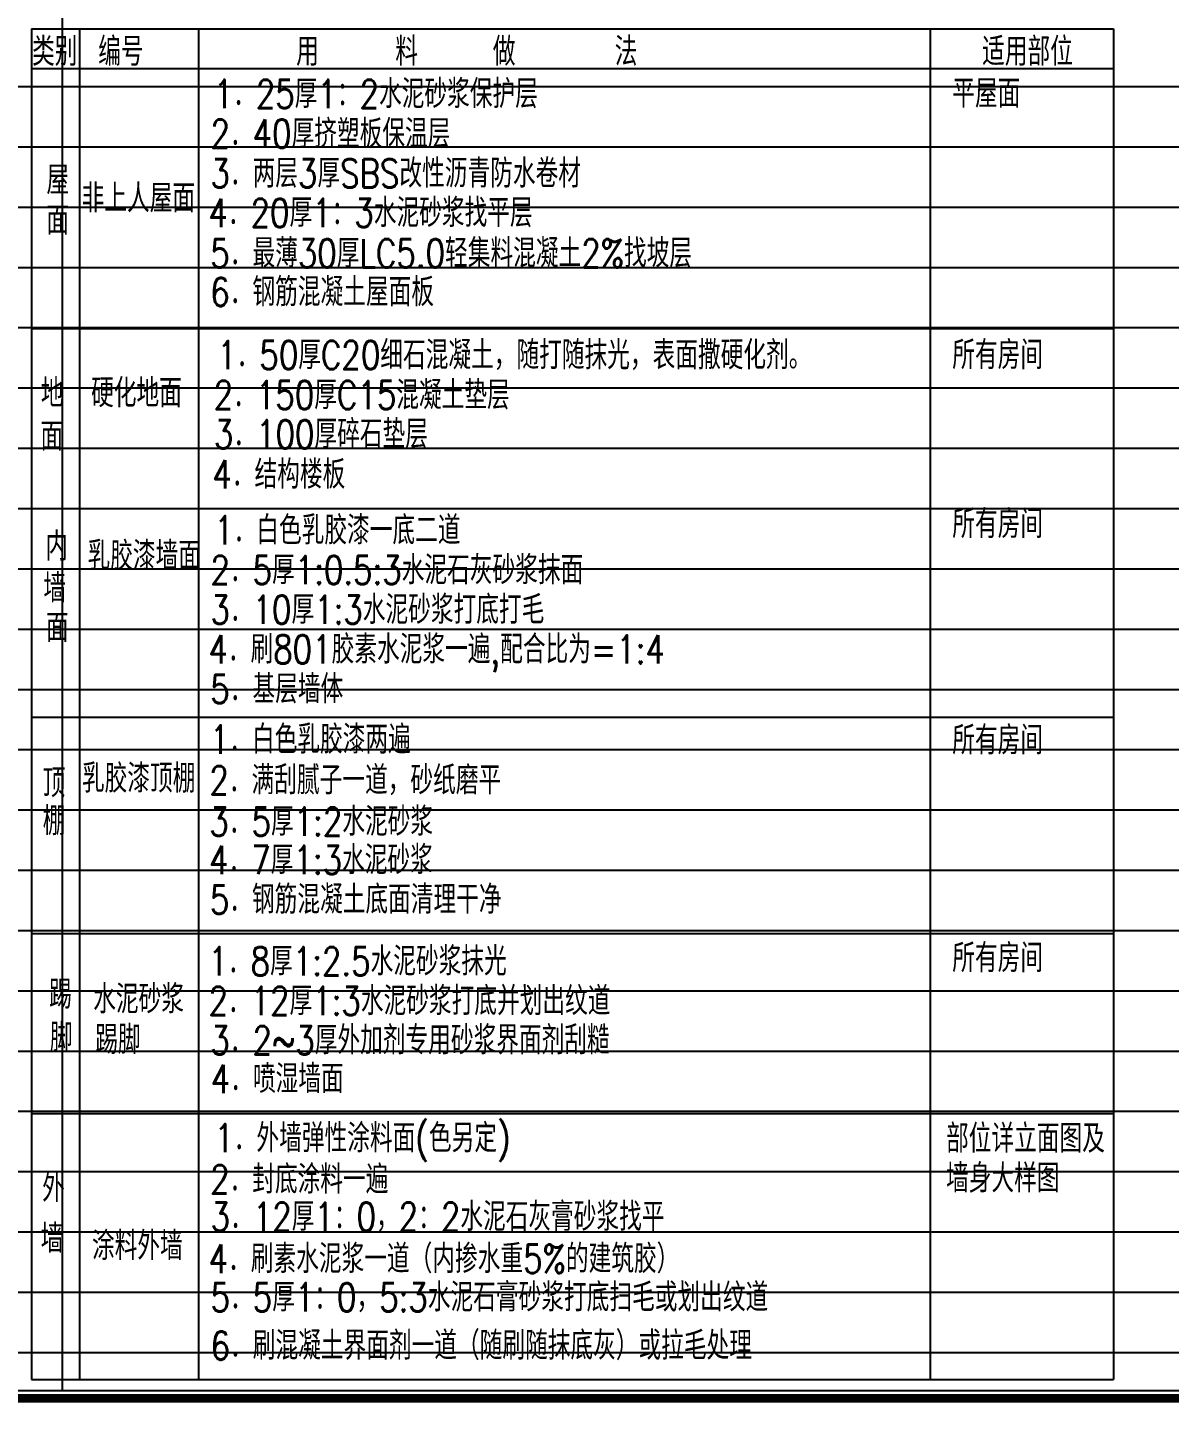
# Model space of a CAD drawing. Extents: x 19098 to 79498, y 3162 to 205862.
# Drawn here: x 47289 to 63393, y 133602 to 152990 of the extents above; entities that cross this region are included whole.
import ezdxf

# ---------------------------------------------------------------- set-up
doc = ezdxf.new("R2010")
doc.units = 0
doc.header["$LTSCALE"] = 1000
doc.header["$MEASUREMENT"] = 0
doc.layers.add('C-SHET-TTLB', color=11, linetype='Continuous')
doc.layers.add('PUB_TEXT', color=7, linetype='Continuous')
doc.styles.add('_HZTXT', font='txt.shx', dxfattribs={"width": 0.8, "bigfont": 'HZTXT.shx'})

# ---------------------------------------------------------------- blocks, each defined once
blk = doc.blocks.new('tukuang')
at = {"layer": 'C-SHET-TTLB', "const_width": 120}
blk.add_lwpolyline([(17842, 20420), (74402, 20420), (74402, -19580), (17842, -19580)], close=True, dxfattribs=at)

msp = doc.modelspace()

# ---------------------------------------------------------------- linework, layer by layer
at = {"layer": 'Defpoints', "color": 251}
for p, q in [((47777.6, 171707.5), (47777.6, 133772)), ((21497.5, 152157.5), (69149.6, 152157.5)), ((21497.5, 151307.5), (69149.6, 151307.5)), ((21497.5, 150457.5), (69149.6, 150457.5)), ((21497.5, 149607.5), (69149.6, 149607.5)), ((21497.5, 148757.5), (69149.6, 148757.5)), ((21497.5, 147907.5), (69149.6, 147907.5)), ((21497.5, 147057.5), (69149.6, 147057.5)), ((21497.5, 146207.5), (69149.6, 146207.5)), ((21497.5, 145357.5), (69149.6, 145357.5)), ((21497.5, 144507.5), (69149.6, 144507.5)), ((21497.5, 143657.5), (69149.6, 143657.5)), ((21497.5, 142807.5), (69149.6, 142807.5)), ((21497.5, 141957.5), (69149.6, 141957.5)), ((21497.5, 141107.5), (69149.6, 141107.5)), ((21497.5, 140257.5), (69149.6, 140257.5)), ((21497.5, 139407.5), (69149.6, 139407.5)), ((21497.5, 138557.5), (69149.6, 138557.5)), ((21497.5, 137707.5), (69149.6, 137707.5)), ((21497.5, 136857.5), (69149.6, 136857.5)), ((21497.5, 136007.5), (69149.6, 136007.5)), ((21497.5, 135157.5), (69149.6, 135157.5)), ((21497.5, 134307.5), (69149.6, 134307.5)), ((21497.5, 133772), (69149.6, 133772))]:
    msp.add_line(p, q, dxfattribs=at)
at = {"layer": 'PUB_TEXT', "color": 7}
for p, q in [((47347.4, 152972.3), (62604.9, 152972.3)), ((47347.4, 152972.3), (62604.9, 152972.3)), ((47347.4, 152972.3), (62604.9, 152972.3)), ((47347.4, 152972.3), (47347.4, 133924.8)), ((48022, 152972.3), (48022, 152293.4)), ((49700.7, 152972.3), (49700.7, 152293.4)), ((60015.9, 152972.3), (60015.9, 133924.8)), ((62604.9, 152972.3), (62604.9, 133924.8)), ((47347.4, 152412.3), (62604.9, 152412.3)), ((48022, 152412.3), (48022, 133924.8)), ((49700.7, 152412.3), (49700.7, 133924.8)), ((47347.4, 148744.3), (62604.9, 148744.3)), ((48022, 148744.3), (62604.9, 148744.3)), ((47347.4, 146206.8), (62604.9, 146206.8)), ((47347.4, 143264.3), (62604.9, 143264.3)), ((47347.4, 140214.3), (62604.9, 140214.3)), ((47347.4, 137676.8), (62604.9, 137676.8)), ((47347.4, 133924.8), (62604.9, 133924.8))]:
    msp.add_line(p, q, dxfattribs=at)

# ---------------------------------------------------------------- block references
at = {"layer": 'C-SHET-TTLB'}
msp.add_blockref('tukuang', (3595.7, 153241.6), dxfattribs=at)

# ---------------------------------------------------------------- texts
at = {"layer": 'PUB_TEXT', "color": 7, "style": '_HZTXT', "width": 0.8}
for s, p in [('类别\u3000', (47352.6, 152449.8)), ('编号\u3000', (48285.8, 152449.8)), ('\u3000用', (50757.7, 152449.8)), ('料', (52476, 152449.8)), ('做', (53850.7, 152449.8)), ('法', (55569, 152449.8)), ('适用部位', (60750.5, 152449.8)), ('1．25厚1：2水泥砂浆保护层', (49914.5, 151853.5)), ('平屋面', (60329.9, 151857.5)), ('2．40厚挤塑板保温层', (49869.5, 151291.3)), ('屋', (47555.6, 150638.7)), ('3．两层3厚SBS改性沥青防水卷材', (49868.6, 150732.9)), ('非上人屋面 ', (48052.1, 150381.9)), ('面', (47555.6, 150069.8)), ('4．20厚1：3水泥砂浆找平层', (49840.7, 150176.3)), ('5．最薄30厚LC5.0轻集料混凝土2%%%找坡层', (49867.3, 149606.4)), ('6．钢筋混凝土屋面板', (49866.9, 149059.9)), ('1．50厚C20细石混凝土，随打随抹光，表面撒硬化剂。', (49964.5, 148170.6)), ('所有房间', (60329.9, 148172)), ('地', (47476, 147635.4)), ('硬化地面', (48185.7, 147635.8)), ('2．150厚C15混凝土垫层', (49915.2, 147606.5)), ('面', (47471.9, 147024.3)), ('3．100厚碎石垫层', (49918.1, 147055.4)), ('4．结构楼板', (49895.8, 146487.9)), ('所有房间', (60329.9, 145789.5)), ('1．白色乳胶漆一底二道', (49921.1, 145700.4)), ('内', (47539.7, 145472.2)), ('乳胶漆墙面', (48134.8, 145341.3)), ('2．5厚1:0.5:3水泥石灰砂浆抹面', (49868.8, 145139.7)), ('墙', (47513.1, 144884.4)), ('3．10厚1:3水泥砂浆打底打毛', (49868.8, 144580.1)), ('面', (47548, 144325.9)), ('4．刷801胶素水泥浆一遍,配合比为=1:4', (49840.3, 144021.3)), ('5．基层墙体', (49867.3, 143461.8)), ('1．白色乳胶漆两遍', (49860.2, 142750.7)), ('所有房间', (60329.9, 142739.5)), ('顶', (47503.7, 142136.8)), ('乳胶漆顶棚', (48056.3, 142201.4)), ('2．满刮腻子一道，砂纸磨平', (49854.2, 142176.3)), ('棚', (47503.7, 141601.1)), ('3．5厚1:2水泥砂浆', (49853.8, 141593)), ('4．7厚1:3水泥砂浆', (49850.3, 141052.5)), ('5．钢筋混凝土底面清理干净', (49860, 140493.3)), ('1．8厚1:2.5水泥砂浆抹光', (49841.1, 139623.8)), ('所有房间', (60329.9, 139669.2)), ('踢', (47593.8, 139156.6)), ('水泥砂浆', (48215.2, 139088.4)), ('2．12厚1:3水泥砂浆打底并划出纹道', (49841.1, 139063.8)), ('脚', (47605.5, 138548.6)), ('踢脚', (48244.4, 138517.5)), ('3．2~3厚外加剂专用砂浆界面剂刮糙', (49867.5, 138510.2)), ('4．喷湿墙面 ', (49873.8, 137964.5)), ('1．外墙弹性涂料面(色另定)', (49923.4, 137130.1)), ('部位详立面图及 ', (60242, 137123.2)), ('2．封底涂料一遍', (49864, 136547.9)), ('墙身大样图   ', (60242, 136563.2)), ('外', (47495.5, 136428.3)), ('3．12厚1：0，2：2水泥石灰膏砂浆找平', (49872.2, 136021)), ('墙', (47474, 135714.1)), ('涂料外墙', (48198.2, 135611)), ('4．刷素水泥浆一道（内掺水重5%%%的建筑胶）', (49843.5, 135427.9)), ('5．5厚1：0，5:3水泥石膏砂浆打底扫毛或划出纹道', (49871, 134884.9)), ('6．刷混凝土界面剂一道（随刷随抹底灰）或拉毛处理', (49871, 134204.9))]:
    msp.add_text(s, height=400, dxfattribs=at).set_placement(p)

doc.saveas('drawing.dxf')
